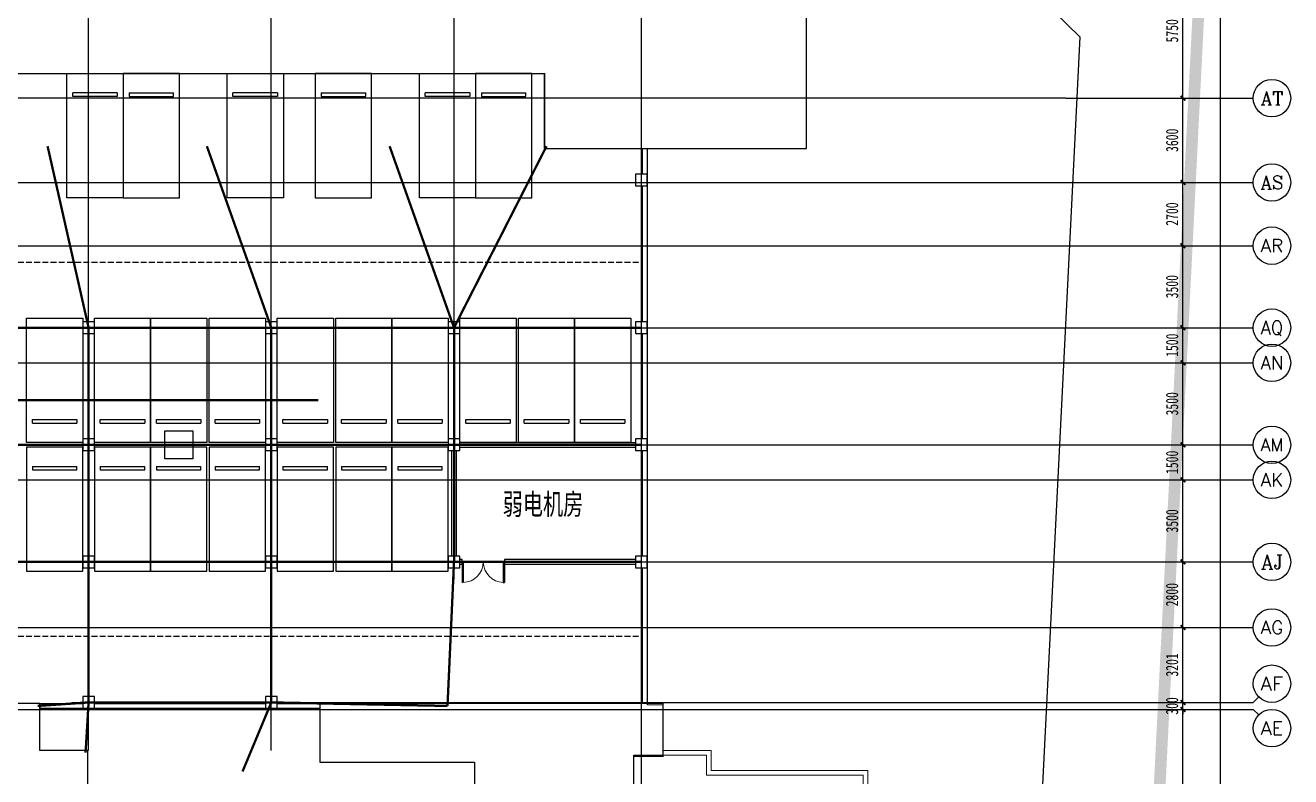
# Model space of a CAD drawing. Extents: x 64025 to 333417, y 2935 to 166261.
# Drawn here: x 279399 to 333417, y 97671 to 129751 of the extents above; entities that cross this region are included whole.
import ezdxf
from ezdxf.enums import TextEntityAlignment as Align

# ---------------------------------------------------------------- set-up
doc = ezdxf.new("R2010")
doc.units = 0
doc.header["$LTSCALE"] = 1000
doc.header["$MEASUREMENT"] = 0
doc.linetypes.add('__DASH', pattern=[0.35, 0.25, -0.1])
doc.linetypes.add('DOTE', pattern=[2.42, 2, -0.2, 0.02, -0.2])
for name, color, linetype in [('AXIS', 3, 'Continuous'), ('AXIS_TEXT', 7, 'Continuous'), ('COLUMN', 9, 'Continuous'), ('DOTE', 1, 'Continuous'), ('NT-PY', 1, 'Continuous'), ('PUB_TEXT', 7, 'Continuous'), ('WALL', 9, 'Continuous'), ('WINDOW', 4, 'Continuous'), ('住宅楼', 30, 'Continuous'), ('普通机动车位', 143, 'Continuous'), ('梁布置', 2, 'Continuous'), ('车行线', 2, 'Continuous'), ('道路红线', 7, 'Continuous'), ('防护单元', 1, 'Continuous'), ('防火分区', 4, 'Continuous'), ('集水坑', 4, 'Continuous')]:
    doc.layers.add(name, color=color, linetype=linetype)
doc.layers.add('挡土墙', color=2, linetype='Continuous', lineweight=9)
doc.styles.add('_TCH_AXIS', font='COMPLEX', dxfattribs={"bigfont": 'GBCBIG'})
doc.styles.add('COMPLEX', font='COMPLEX')
doc.styles.add('黑体', font='simhei.ttf', dxfattribs={"width": 0.7})
doc.styles.add('黑体_T3', font='simhei.ttf', dxfattribs={"width": 0.7})
doc.dimstyles.new('_TCH_ARCH&&200', dxfattribs={"dimtxt": 522.78481, "dimasz": 200, "dimexe": 500, "dimexo": 600, "dimgap": 200, "dimtad": 1, "dimdec": 0, "dimzin": 0, "dimdsep": 46, "dimtxsty": '黑体_T3', "dimblk": 'ARCHTICK', "dimcen": 0.09, "dimclrt": 7, "dimazin": 2, "dimtfac": 1, "dimtdec": 0, "dimtix": 1, "dimtmove": 2, "dimatfit": 3, "dimfxl": 0, "dimtolj": 1, "dimtzin": 0, "dimarcsym": 0})

# ---------------------------------------------------------------- blocks, each defined once
blk = doc.blocks.new('ptcw')
at = {"layer": '普通机动车位', "color": 251, "ltscale": 10}
for p, q in [((344174, 107795), (344174, 107645)), ((344174, 107795), (346074, 107795)), ((344174, 107645), (346074, 107645)), ((346074, 107645), (346074, 107795))]:
    blk.add_line(p, q, dxfattribs=at)
blk.add_lwpolyline([(346324, 108620), (343924, 108620), (343924, 103320), (346324, 103320)], close=True, dxfattribs=at)
blk = doc.blocks.new('766667')
at = {"layer": '车行线', "linetype": '__DASH'}
for p, q in [((1805796, -670813), (1887040, -670813)), ((1805796, -686777), (1887040, -686777))]:
    blk.add_line(p, q, dxfattribs=at)
blk = doc.blocks.new('16#住宅楼')
at = {"layer": '住宅楼'}
blk.add_lwpolyline([(-100, 3100), (53900, 3100), (53900, -100), (65100, -100), (65100, 7900)], dxfattribs=at)
blk = doc.blocks.new('9#住宅楼')
at = {"layer": 'DOTE'}
for p, q in [((-1393, 0), (1436, 0)), ((0, -340), (0, 510))]:
    blk.add_line(p, q, dxfattribs=at)
at = {"layer": '住宅楼'}
for points in [[(14750, 6600), (20000, 6601), (20000, 8600), (17950, 8600), (17950, 10599), (16600, 10600), (16600, 10600), (8650, 10599), (8650, 8400), (9900, 8400), (9900, 6600), (11850, 6600), (11850, 3100), (14750, 3100)], [(44550, 8400), (44550, 10599), (43750, 10599), (43750, 10599), (29900, 10599), (29900, 8100), (36500, 8100), (36500, 6600), (38450, 6600), (38450, 3100), (41350, 3100), (41350, 6600), (43300, 6600), (43300, 8400)]]:
    blk.add_lwpolyline(points, close=True, dxfattribs=at)
blk = doc.blocks.new('第二防火分区')
at = {"layer": '防火分区', "const_width": 50}
for points in [[(113250, -31905), (113921, -31905), (113921, -34105), (112671, -34105), (112671, -35905), (110722, -35905), (110722, -39405), (107822, -39405), (107822, -38105), (89171, -38105), (89171, -35905), (84122, -35905)], [(20500, -1955), (35500, -1955), (35500, -3555), (39400, -3555), (39400, 2345), (38600, 2345), (38600, 4745), (39400, 4745), (39400, 7446), (55050, 7446), (55050, -152), (54950, -252), (54950, -4952), (108866, -4952), (108866, -8152), (113250, -8152), (113250, -31905)]]:
    blk.add_lwpolyline(points, dxfattribs=at)
blk = doc.blocks.new('第二防护单元')
at = {"layer": '防护单元', "color": 1, "const_width": 100}
blk.add_lwpolyline([(23479, -12544), (32079, -12544), (32079, -7199), (31979, -6999), (31979, -100), (28123, -100), (28123, 2100), (23073, 2100), (23073, -1400), (20173, -1400), (20173, 2200), (18323, 2200), (18323, 4000), (15023, 4000), (15023, 0), (0, 0), (1, -35093), (14681, -35093), (14680, -34277), (16730, -34277), (16730, -32277), (23479, -32277)], close=True, dxfattribs=at)
blk = doc.blocks.new('_ArchTick')
at = {"color": 0, "linetype": 'ByBlock', "const_width": 0.4}
blk.add_lwpolyline([(-0.5, -0.5), (0.5, 0.5)], dxfattribs=at)
blk = doc.blocks.new('*D48')
at = {"layer": 'AXIS', "color": 0, "lineweight": -2, "transparency": 16777216}
for p, q in [((324417, 100542), (329317, 100542)), ((328817, 90342), (328817, 100542)), ((324417, 90342), (329317, 90342))]:
    blk.add_line(p, q, dxfattribs=at)
at = {"layer": 'Defpoints', "color": 0, "transparency": 16777216}
for p in [(323817, 100542), (328817, 100542), (323817, 90342)]:
    blk.add_point(p, dxfattribs=at)
at = {"layer": 'AXIS', "color": 0, "lineweight": -2, "transparency": 16777216, "xscale": 200, "yscale": 200, "zscale": 200}
for p, rotation in [((328817, 100542), 90), ((328817, 90342), 270)]:
    blk.add_blockref('_ArchTick', p, dxfattribs=dict(at, rotation=rotation))
at = {"layer": 'AXIS', "color": 7, "transparency": 16777216, "insert": (328355, 95442), "char_height": 522.8, "attachment_point": 5, "rotation": 90, "style": '黑体_T3'}
blk.add_mtext('\\A1;10200', dxfattribs=at)
blk = doc.blocks.new('*D49')
at = {"layer": 'AXIS', "color": 0, "lineweight": -2, "transparency": 16777216}
for p, q in [((328817, 100842), (328817, 101042)), ((324417, 100842), (329317, 100842)), ((324417, 100542), (329317, 100542)), ((328817, 100542), (328817, 100842)), ((328817, 100542), (328817, 100342))]:
    blk.add_line(p, q, dxfattribs=at)
at = {"layer": 'Defpoints', "color": 0, "transparency": 16777216}
for p in [(323817, 100842), (323817, 100542), (328817, 100842)]:
    blk.add_point(p, dxfattribs=at)
at = {"layer": 'AXIS', "color": 0, "lineweight": -2, "transparency": 16777216, "xscale": 200, "yscale": 200, "zscale": 200}
for p, rotation in [((328817, 100842), 270), ((328817, 100542), 90)]:
    blk.add_blockref('_ArchTick', p, dxfattribs=dict(at, rotation=rotation))
at = {"layer": 'AXIS', "color": 7, "transparency": 16777216, "insert": (328355, 100692), "char_height": 522.8, "attachment_point": 5, "rotation": 90, "style": '黑体_T3'}
blk.add_mtext('\\A1;300', dxfattribs=at)
blk = doc.blocks.new('*D50')
at = {"layer": 'AXIS', "color": 0, "lineweight": -2, "transparency": 16777216}
for p, q in [((324417, 104042), (329317, 104042)), ((328817, 100842), (328817, 104042)), ((324417, 100842), (329317, 100842))]:
    blk.add_line(p, q, dxfattribs=at)
at = {"layer": 'Defpoints', "color": 0, "transparency": 16777216}
for p in [(323817, 104042), (328817, 104042), (323817, 100842)]:
    blk.add_point(p, dxfattribs=at)
at = {"layer": 'AXIS', "color": 0, "lineweight": -2, "transparency": 16777216, "xscale": 200, "yscale": 200, "zscale": 200}
for p, rotation in [((328817, 104042), 90), ((328817, 100842), 270)]:
    blk.add_blockref('_ArchTick', p, dxfattribs=dict(at, rotation=rotation))
at = {"layer": 'AXIS', "color": 7, "transparency": 16777216, "insert": (328355, 102442), "char_height": 522.8, "attachment_point": 5, "rotation": 90, "style": '黑体_T3'}
blk.add_mtext('\\A1;3201', dxfattribs=at)
blk = doc.blocks.new('*D51')
at = {"layer": 'AXIS', "color": 0, "lineweight": -2, "transparency": 16777216}
for p, q in [((324417, 106842), (329317, 106842)), ((328817, 104042), (328817, 106842)), ((324417, 104042), (329317, 104042))]:
    blk.add_line(p, q, dxfattribs=at)
at = {"layer": 'Defpoints', "color": 0, "transparency": 16777216}
for p in [(323817, 106842), (328817, 106842), (323817, 104042)]:
    blk.add_point(p, dxfattribs=at)
at = {"layer": 'AXIS', "color": 0, "lineweight": -2, "transparency": 16777216, "xscale": 200, "yscale": 200, "zscale": 200}
for p, rotation in [((328817, 106842), 90), ((328817, 104042), 270)]:
    blk.add_blockref('_ArchTick', p, dxfattribs=dict(at, rotation=rotation))
at = {"layer": 'AXIS', "color": 7, "transparency": 16777216, "insert": (328355, 105442), "char_height": 522.8, "attachment_point": 5, "rotation": 90, "style": '黑体_T3'}
blk.add_mtext('\\A1;2800', dxfattribs=at)
blk = doc.blocks.new('*D52')
at = {"layer": 'AXIS', "color": 0, "lineweight": -2, "transparency": 16777216}
for p, q in [((324417, 110342), (329317, 110342)), ((328817, 106842), (328817, 110342)), ((324417, 106842), (329317, 106842))]:
    blk.add_line(p, q, dxfattribs=at)
at = {"layer": 'Defpoints', "color": 0, "transparency": 16777216}
for p in [(323817, 110342), (328817, 110342), (323817, 106842)]:
    blk.add_point(p, dxfattribs=at)
at = {"layer": 'AXIS', "color": 0, "lineweight": -2, "transparency": 16777216, "xscale": 200, "yscale": 200, "zscale": 200}
for p, rotation in [((328817, 110342), 90), ((328817, 106842), 270)]:
    blk.add_blockref('_ArchTick', p, dxfattribs=dict(at, rotation=rotation))
at = {"layer": 'AXIS', "color": 7, "transparency": 16777216, "insert": (328355, 108592), "char_height": 522.8, "attachment_point": 5, "rotation": 90, "style": '黑体_T3'}
blk.add_mtext('\\A1;3500', dxfattribs=at)
blk = doc.blocks.new('*D53')
at = {"layer": 'AXIS', "color": 0, "lineweight": -2, "transparency": 16777216}
for p, q in [((324417, 111842), (329317, 111842)), ((328817, 110342), (328817, 111842)), ((324417, 110342), (329317, 110342))]:
    blk.add_line(p, q, dxfattribs=at)
at = {"layer": 'Defpoints', "color": 0, "transparency": 16777216}
for p in [(323817, 111842), (328817, 111842), (323817, 110342)]:
    blk.add_point(p, dxfattribs=at)
at = {"layer": 'AXIS', "color": 0, "lineweight": -2, "transparency": 16777216, "xscale": 200, "yscale": 200, "zscale": 200}
for p, rotation in [((328817, 111842), 90), ((328817, 110342), 270)]:
    blk.add_blockref('_ArchTick', p, dxfattribs=dict(at, rotation=rotation))
at = {"layer": 'AXIS', "color": 7, "transparency": 16777216, "insert": (328355, 111092), "char_height": 522.8, "attachment_point": 5, "rotation": 90, "style": '黑体_T3'}
blk.add_mtext('\\A1;1500', dxfattribs=at)
blk = doc.blocks.new('*D54')
at = {"layer": 'AXIS', "color": 0, "lineweight": -2, "transparency": 16777216}
for p, q in [((324417, 115342), (329317, 115342)), ((328817, 111842), (328817, 115342)), ((324417, 111842), (329317, 111842))]:
    blk.add_line(p, q, dxfattribs=at)
at = {"layer": 'Defpoints', "color": 0, "transparency": 16777216}
for p in [(323817, 115342), (328817, 115342), (323817, 111842)]:
    blk.add_point(p, dxfattribs=at)
at = {"layer": 'AXIS', "color": 0, "lineweight": -2, "transparency": 16777216, "xscale": 200, "yscale": 200, "zscale": 200}
for p, rotation in [((328817, 115342), 90), ((328817, 111842), 270)]:
    blk.add_blockref('_ArchTick', p, dxfattribs=dict(at, rotation=rotation))
at = {"layer": 'AXIS', "color": 7, "transparency": 16777216, "insert": (328355, 113592), "char_height": 522.8, "attachment_point": 5, "rotation": 90, "style": '黑体_T3'}
blk.add_mtext('\\A1;3500', dxfattribs=at)
blk = doc.blocks.new('*D55')
at = {"layer": 'AXIS', "color": 0, "lineweight": -2, "transparency": 16777216}
for p, q in [((324417, 116842), (329317, 116842)), ((328817, 115342), (328817, 116842)), ((324417, 115342), (329317, 115342))]:
    blk.add_line(p, q, dxfattribs=at)
at = {"layer": 'Defpoints', "color": 0, "transparency": 16777216}
for p in [(323817, 116842), (328817, 116842), (323817, 115342)]:
    blk.add_point(p, dxfattribs=at)
at = {"layer": 'AXIS', "color": 0, "lineweight": -2, "transparency": 16777216, "xscale": 200, "yscale": 200, "zscale": 200}
for p, rotation in [((328817, 116842), 90), ((328817, 115342), 270)]:
    blk.add_blockref('_ArchTick', p, dxfattribs=dict(at, rotation=rotation))
at = {"layer": 'AXIS', "color": 7, "transparency": 16777216, "insert": (328355, 116092), "char_height": 522.8, "attachment_point": 5, "rotation": 90, "style": '黑体_T3'}
blk.add_mtext('\\A1;1500', dxfattribs=at)
blk = doc.blocks.new('*D56')
at = {"layer": 'AXIS', "color": 0, "lineweight": -2, "transparency": 16777216}
for p, q in [((324417, 120342), (329317, 120342)), ((328817, 116842), (328817, 120342)), ((324417, 116842), (329317, 116842))]:
    blk.add_line(p, q, dxfattribs=at)
at = {"layer": 'Defpoints', "color": 0, "transparency": 16777216}
for p in [(323817, 120342), (328817, 120342), (323817, 116842)]:
    blk.add_point(p, dxfattribs=at)
at = {"layer": 'AXIS', "color": 0, "lineweight": -2, "transparency": 16777216, "xscale": 200, "yscale": 200, "zscale": 200}
for p, rotation in [((328817, 120342), 90), ((328817, 116842), 270)]:
    blk.add_blockref('_ArchTick', p, dxfattribs=dict(at, rotation=rotation))
at = {"layer": 'AXIS', "color": 7, "transparency": 16777216, "insert": (328355, 118592), "char_height": 522.8, "attachment_point": 5, "rotation": 90, "style": '黑体_T3'}
blk.add_mtext('\\A1;3500', dxfattribs=at)
blk = doc.blocks.new('*D57')
at = {"layer": 'AXIS', "color": 0, "lineweight": -2, "transparency": 16777216}
for p, q in [((324417, 123042), (329317, 123042)), ((328817, 120342), (328817, 123042)), ((324417, 120342), (329317, 120342))]:
    blk.add_line(p, q, dxfattribs=at)
at = {"layer": 'Defpoints', "color": 0, "transparency": 16777216}
for p in [(323817, 123042), (328817, 123042), (323817, 120342)]:
    blk.add_point(p, dxfattribs=at)
at = {"layer": 'AXIS', "color": 0, "lineweight": -2, "transparency": 16777216, "xscale": 200, "yscale": 200, "zscale": 200}
for p, rotation in [((328817, 123042), 90), ((328817, 120342), 270)]:
    blk.add_blockref('_ArchTick', p, dxfattribs=dict(at, rotation=rotation))
at = {"layer": 'AXIS', "color": 7, "transparency": 16777216, "insert": (328355, 121692), "char_height": 522.8, "attachment_point": 5, "rotation": 90, "style": '黑体_T3'}
blk.add_mtext('\\A1;2700', dxfattribs=at)
blk = doc.blocks.new('*D58')
at = {"layer": 'AXIS', "color": 0, "lineweight": -2, "transparency": 16777216}
for p, q in [((324417, 126642), (329317, 126642)), ((328817, 123042), (328817, 126642)), ((324417, 123042), (329317, 123042))]:
    blk.add_line(p, q, dxfattribs=at)
at = {"layer": 'Defpoints', "color": 0, "transparency": 16777216}
for p in [(323817, 126642), (328817, 126642), (323817, 123042)]:
    blk.add_point(p, dxfattribs=at)
at = {"layer": 'AXIS', "color": 0, "lineweight": -2, "transparency": 16777216, "xscale": 200, "yscale": 200, "zscale": 200}
for p, rotation in [((328817, 126642), 90), ((328817, 123042), 270)]:
    blk.add_blockref('_ArchTick', p, dxfattribs=dict(at, rotation=rotation))
at = {"layer": 'AXIS', "color": 7, "transparency": 16777216, "insert": (328355, 124842), "char_height": 522.8, "attachment_point": 5, "rotation": 90, "style": '黑体_T3'}
blk.add_mtext('\\A1;3600', dxfattribs=at)
blk = doc.blocks.new('*D59')
at = {"layer": 'AXIS', "color": 0, "lineweight": -2, "transparency": 16777216}
for p, q in [((324417, 132392), (329317, 132392)), ((328817, 126642), (328817, 132392)), ((324417, 126642), (329317, 126642))]:
    blk.add_line(p, q, dxfattribs=at)
at = {"layer": 'Defpoints', "color": 0, "transparency": 16777216}
for p in [(323817, 132392), (328817, 132392), (323817, 126642)]:
    blk.add_point(p, dxfattribs=at)
at = {"layer": 'AXIS', "color": 0, "lineweight": -2, "transparency": 16777216, "xscale": 200, "yscale": 200, "zscale": 200}
for p, rotation in [((328817, 132392), 90), ((328817, 126642), 270)]:
    blk.add_blockref('_ArchTick', p, dxfattribs=dict(at, rotation=rotation))
at = {"layer": 'AXIS', "color": 7, "transparency": 16777216, "insert": (328355, 129517), "char_height": 522.8, "attachment_point": 5, "rotation": 90, "style": '黑体_T3'}
blk.add_mtext('\\A1;5750', dxfattribs=at)
blk = doc.blocks.new('*D62')
at = {"layer": 'AXIS', "color": 0, "lineweight": -2, "transparency": 16777216}
for p, q in [((324417, 141292), (330917, 141292)), ((330417, 22042), (330417, 141292)), ((324417, 22042), (330917, 22042))]:
    blk.add_line(p, q, dxfattribs=at)
at = {"layer": 'Defpoints', "color": 0, "transparency": 16777216}
for p in [(323817, 141292), (330417, 141292), (323817, 22042)]:
    blk.add_point(p, dxfattribs=at)
at = {"layer": 'AXIS', "color": 0, "lineweight": -2, "transparency": 16777216, "xscale": 200, "yscale": 200, "zscale": 200}
for p, rotation in [((330417, 141292), 90), ((330417, 22042), 270)]:
    blk.add_blockref('_ArchTick', p, dxfattribs=dict(at, rotation=rotation))
at = {"layer": 'AXIS', "color": 7, "transparency": 16777216, "insert": (329955, 81667), "char_height": 522.8, "attachment_point": 5, "rotation": 90, "style": '黑体_T3'}
blk.add_mtext('\\A1;119250', dxfattribs=at)
blk = doc.blocks.new('_FZHK')
blk.add_lwpolyline([(-0.5, -0.5), (0.5, -0.5), (0.5, 0.5), (-0.5, 0.5)], close=True)
blk = doc.blocks.new('$DorLib2D$00000002')
for p, q in [((-0.5, 0), (-0.5, 0.4875)), ((-0.475, 0.4875), (-0.5, 0.4875)), ((-0.475, 0), (-0.475, 0.4875)), ((0.475, 0), (0.475, 0.4875)), ((0.475, 0.4875), (0.5, 0.4875)), ((0.5, 0), (0.5, 0.4875)), ((-0.5, 0), (-0.475, 0)), ((0.5, 0), (0.475, 0))]:
    blk.add_line(p, q)
at = {"lineweight": 13}
for centre, start, end in [((-0.4875, 0), 0, 88.53072), ((0.4875, 0), 91.46928, 180)]:
    blk.add_arc(centre, 0.4875, start, end, dxfattribs=at)
blk = doc.blocks.new('_AXISO')
blk.add_circle((0, 0), 0.5)
at = {"layer": 'AXIS_TEXT', "style": 'COMPLEX', "width": 1.041667}
blk.add_attdef('A', text='', height=0.56, dxfattribs=at).set_placement((-0.25, -0.28), (0.25, -0.28), align=Align.FIT)

msp = doc.modelspace()

# ---------------------------------------------------------------- linework, layer by layer
at = {"layer": 'AXIS'}
for p, q in [((323816.8, 126642.1), (331816.8, 126642.1)), ((323816.8, 123042.4), (331816.8, 123042.4)), ((323816.8, 120342.1), (331816.8, 120342.1)), ((323816.8, 116841.6), (331816.8, 116841.6)), ((323816.8, 115342.1), (331816.8, 115342.1)), ((323816.8, 111841.6), (331816.8, 111841.6)), ((323816.8, 110342.1), (331816.8, 110342.1)), ((323816.8, 106841.6), (331816.8, 106841.6)), ((323816.8, 104042.1), (331816.8, 104042.1)), ((332051.1, 101075.8), (331816.8, 100841.5)), ((323816.8, 100841.5), (331816.8, 100841.5)), ((323816.8, 100541.6), (331816.8, 100541.6)), ((332051.1, 100307.3), (331816.8, 100541.6))]:
    msp.add_line(p, q, dxfattribs=at)
at = {"layer": 'DOTE'}
for p, q in [((282099.8, 98782.6), (282099.8, 156661.3)), ((289899.8, 98782.6), (289899.8, 156661.3)), ((297699.8, 106089.6), (297699.8, 156661.3)), ((305699.8, 12535), (305699.8, 156661.3)), ((323816.8, 126642.1), (73624.8, 126642.1)), ((226405.3, 123042.4), (323816.8, 123042.4)), ((151439.8, 120342.1), (323816.8, 120342.1)), ((226678.3, 116841.6), (323816.8, 116841.6)), ((151439.8, 115342.1), (323816.8, 115342.1)), ((226678.3, 111841.6), (323816.8, 111841.6)), ((151439.8, 110342.1), (323816.8, 110342.1)), ((226678.3, 106841.6), (323816.8, 106841.6)), ((151439.8, 104042.1), (323816.8, 104042.1)), ((226678.3, 100541.6), (323816.8, 100541.6)), ((281399.5, 100841.5), (323816.8, 100841.5))]:
    msp.add_line(p, q, dxfattribs=at)
at = {"layer": 'NT-PY', "lineweight": 50}
msp.add_lwpolyline([(291899.8, 113742.4), (251000.3, 113742.4)], dxfattribs=at)
at = {"layer": 'WALL'}
for p, q in [((297949.8, 111941.6), (305449.8, 111941.7)), ((297599.8, 107091.6), (297599.8, 111591.6)), ((297799.8, 107091.6), (297799.8, 111591.6)), ((297949.8, 111741.6), (305449.8, 111741.7)), ((298049.8, 106941.6), (297949.8, 106941.6)), ((297949.8, 106741.6), (298049.8, 106741.6)), ((298049.8, 106741.6), (298049.8, 106941.6)), ((305449.8, 106941.7), (299849.8, 106941.6)), ((299849.8, 106941.6), (299849.8, 106741.6)), ((299849.8, 106741.6), (305449.8, 106741.7)), ((280021.7, 100791.6), (281849.7, 100791.5)), ((280021.7, 100791.6), (280021.7, 100591.6)), ((280021.7, 100591.6), (281849.7, 100591.5)), ((282349.7, 100791.5), (289649.7, 100791.2)), ((282349.7, 100591.5), (289649.7, 100591.2)), ((289996.1, 100591.2), (291971.7, 100590.9)), ((290149.7, 100791.2), (291971.7, 100790.9)), ((291971.7, 100790.9), (291971.7, 100590.9))]:
    msp.add_line(p, q, dxfattribs=at)
at = {"layer": '挡土墙'}
for p, q in [((305749.8, 123391.6), (305749.8, 124489.6)), ((305749.8, 124489.6), (305949.8, 124489.6)), ((305949.8, 123391.6), (305949.8, 124489.6)), ((305749.8, 117091.6), (305749.8, 122891.6)), ((305949.8, 117091.6), (305949.8, 122891.6)), ((305749.9, 112091.6), (305749.8, 116591.6)), ((305949.9, 111841.7), (305949.8, 116591.6)), ((305950, 106841.7), (305949.9, 111841.7)), ((305750, 107091.6), (305749.9, 111591.6)), ((305750.1, 100791.6), (305750, 106591.6)), ((305950.1, 100791.7), (305950, 106841.7)), ((305750.1, 100791.6), (305950.1, 100791.7)), ((306621.7, 98792.3), (308671.7, 98792.3)), ((306621.7, 98792.3), (306621.7, 98592.3)), ((306621.7, 98592.3), (308471.7, 98592.3)), ((308471.7, 97736.7), (308471.7, 98592.3)), ((308671.7, 97936.7), (308671.7, 98792.3)), ((308671.7, 97936.7), (315371.7, 97936.7)), ((315371.7, 97936.7), (315371.7, 87937.1)), ((308471.7, 97736.7), (315171.7, 97736.7)), ((315171.7, 97736.7), (315171.7, 87937.1))]:
    msp.add_line(p, q, dxfattribs=at)
at = {"layer": '梁布置', "const_width": 100}
for points in [[(282099.8, 116841.6), (280349.8, 124589.6)], [(289899.8, 116841.6), (287149.8, 124589.6)], [(297699.8, 116841.6), (294949.8, 124589.6)], [(301649.8, 124589.6), (297699.8, 116841.6)], [(147700.3, 116742.4), (153700.3, 115342.1), (221500.3, 115342.1), (227499.8, 116841.6), (305699.8, 116841.6)], [(279921.7, 100692.3), (282099.7, 100841.5), (282099.8, 116841.6)], [(289899.7, 100841.5), (289899.8, 116841.6)], [(297421.7, 100692.4), (297699.8, 106841.6), (297699.8, 116841.6)], [(305699.8, 111841.6), (227499.8, 111841.6), (221750.3, 110342.1), (153700.3, 110342.1), (147700.3, 111742.4)], [(153700.3, 104042.1), (221500.3, 104042.1), (227499.8, 106841.6), (305699.8, 106841.6)], [(281971.6, 98692.4), (282099.8, 100841.5)], [(282099.8, 100841.5), (289899.7, 100841.5)], [(289899.7, 100841.5), (288671.7, 97892.3)], [(289899.8, 100841.5), (297421.7, 100692.3)]]:
    msp.add_lwpolyline(points, dxfattribs=at)
at = {"layer": '道路红线', "color": 1, "linetype": 'DOTE', "ltscale": 5000, "const_width": 500, "flags": 128}
msp.add_lwpolyline([(138340.5, 11882.6), (96412.9, 12877.5), (75168.4, 134529), (90928.2, 151781.5), (95948.4, 151782.1), (194643.1, 151794.1), (290080.8, 151805.6), (293333.1, 151806), (296585.5, 151806.4), (308540.1, 151782.1), (322311.6, 138326), (322416.1, 138223.6), (329526.7, 131257.2), (329241.1, 125556.6), (323327.1, 7493), (183207.8, 10817.9), (183207.8, 10817.9)], dxfattribs=at)
at = {"layer": '道路红线', "color": 1, "linetype": 'DOTE', "ltscale": 5000, "flags": 128}
msp.add_lwpolyline([(183326.4, 15816.5), (100632.6, 17778.7), (80516.4, 132970), (93133.1, 146781.8), (95949, 146782.1), (194643.7, 146794.1), (290081.4, 146805.6), (293333.7, 146806), (296580.7, 146806.4), (306498.6, 146786.2), (318814.8, 134752.1), (318917, 134652), (324420.4, 129260.2), (324247.4, 125806.8), (318577, 12607.1), (183326.4, 15816.5)], dxfattribs=at)
at = {"layer": '集水坑'}
msp.add_lwpolyline([(286548.8, 111241.6), (285348.8, 111241.6), (285348.8, 112441.6), (286548.8, 112441.6)], close=True, dxfattribs=at)

# ---------------------------------------------------------------- block references
at = {"layer": 'AXIS'}
ref = msp.add_blockref('_AXISO', (332616.8, 126642.1), dxfattribs=dict(at, xscale=1600, yscale=1600, zscale=1600))
ref.add_attrib('A', 'AT', dxfattribs={"layer": 'AXIS_TEXT', "height": 564.34, "style": '_TCH_AXIS'}).set_placement((332133.1, 126360), (333100.5, 126360), align=Align.FIT)
ref = msp.add_blockref('_AXISO', (332616.8, 123042.4), dxfattribs=dict(at, xscale=1600, yscale=1600, zscale=1600))
ref.add_attrib('A', 'AS', dxfattribs={"layer": 'AXIS_TEXT', "height": 564.34, "style": '_TCH_AXIS', "width": 1.028571}).set_placement((332133.1, 122760.2), (333100.5, 122760.2), align=Align.FIT)
ref = msp.add_blockref('_AXISO', (332616.8, 120342.1), dxfattribs=dict(at, xscale=1600, yscale=1600, zscale=1600))
ref.add_attrib('A', 'AR', dxfattribs={"layer": 'AXIS_TEXT', "height": 564.34, "style": '_TCH_AXIS', "width": 0.923077}).set_placement((332133.1, 120060), (333100.5, 120060), align=Align.FIT)
ref = msp.add_blockref('_AXISO', (332616.8, 116841.6), dxfattribs=dict(at, xscale=1600, yscale=1600, zscale=1600))
ref.add_attrib('A', 'AQ', dxfattribs={"layer": 'AXIS_TEXT', "height": 579.94, "style": '_TCH_AXIS', "width": 0.93772}).set_placement((332137.7, 116551.7), (333095.9, 116551.7), align=Align.FIT)
ref = msp.add_blockref('_AXISO', (332616.8, 115342.1), dxfattribs=dict(at, xscale=1600, yscale=1600, zscale=1600))
ref.add_attrib('A', 'AN', dxfattribs={"layer": 'AXIS_TEXT', "height": 564.34, "style": '_TCH_AXIS', "width": 0.9}).set_placement((332133.1, 115060), (333100.5, 115060), align=Align.FIT)
ref = msp.add_blockref('_AXISO', (332616.8, 111841.6), dxfattribs=dict(at, xscale=1600, yscale=1600, zscale=1600))
ref.add_attrib('A', 'AM', dxfattribs={"layer": 'AXIS_TEXT', "height": 541.73, "style": '_TCH_AXIS', "width": 0.904762}).set_placement((332126.7, 111570.8), (333106.9, 111570.8), align=Align.FIT)
ref = msp.add_blockref('_AXISO', (332616.8, 110342.1), dxfattribs=dict(at, xscale=1600, yscale=1600, zscale=1600))
ref.add_attrib('A', 'AK', dxfattribs={"layer": 'AXIS_TEXT', "height": 564.34, "style": '_TCH_AXIS', "width": 0.9}).set_placement((332133.1, 110060), (333100.5, 110060), align=Align.FIT)
ref = msp.add_blockref('_AXISO', (332616.8, 106841.6), dxfattribs=dict(at, xscale=1600, yscale=1600, zscale=1600))
ref.add_attrib('A', 'AJ', dxfattribs={"layer": 'AXIS_TEXT', "height": 614.5, "style": '_TCH_AXIS'}).set_placement((332148.6, 106534.4), (333085, 106534.4), align=Align.FIT)
ref = msp.add_blockref('_AXISO', (332616.8, 104042.1), dxfattribs=dict(at, xscale=1600, yscale=1600, zscale=1600))
ref.add_attrib('A', 'AG', dxfattribs={"layer": 'AXIS_TEXT', "height": 552.84, "style": '_TCH_AXIS', "width": 0.948718}).set_placement((332129.8, 103765.7), (333103.8, 103765.7), align=Align.FIT)
ref = msp.add_blockref('_AXISO', (332616.8, 101641.5), dxfattribs=dict(at, xscale=1600, yscale=1600, zscale=1600))
ref.add_attrib('A', 'AF', dxfattribs={"layer": 'AXIS_TEXT', "height": 576.24, "style": '_TCH_AXIS', "width": 0.945946}).set_placement((332136.6, 101353.4), (333097, 101353.4), align=Align.FIT)
ref = msp.add_blockref('_AXISO', (332616.8, 99741.6), dxfattribs=dict(at, xscale=1600, yscale=1600, zscale=1600))
ref.add_attrib('A', 'AE', dxfattribs={"layer": 'AXIS_TEXT', "height": 576.24, "style": '_TCH_AXIS', "width": 0.945946}).set_placement((332136.6, 99453.5), (333097, 99453.5), align=Align.FIT)
at = {"layer": 'COLUMN', "xscale": 500, "yscale": 500, "zscale": 500}
for p in [(305699.8, 123141.6), (282099.8, 116841.6), (289899.8, 116841.6), (297699.8, 116841.6), (305699.8, 116841.6), (282099.8, 111841.6), (289899.8, 111841.6), (297699.8, 111841.6), (305699.8, 111841.6), (282099.8, 106841.6), (289899.8, 106841.6), (297699.8, 106841.6), (305699.8, 106841.6), (282099.7, 100841.5), (289899.7, 100841.2)]:
    msp.add_blockref('_FZHK', p, dxfattribs=at)
at = {"layer": 'WINDOW', "xscale": -1800, "yscale": 1800, "zscale": -1800, "rotation": 180.0000189614659}
msp.add_blockref('$DorLib2D$00000002', (298949.8, 106841.6), dxfattribs=at)
at = {"layer": '住宅楼'}
for name, p in [('16#住宅楼', (247649.8, 124589.6)), ('9#住宅楼', (262071.7, 90192.4))]:
    msp.add_blockref(name, p, dxfattribs=at)
at = {"layer": '普通机动车位', "color": 251, "ltscale": 10, "xscale": -1}
for p in [(627499.5, 19069.9), (634338, 19069.9), (642545.3, 19069.9)]:
    msp.add_blockref('ptcw', p, dxfattribs=at)
at = {"layer": '普通机动车位', "color": 251, "ltscale": 10}
for p in [(-60348.5, 19069.9), (-52144.4, 19069.9), (-45302.6, 19069.9), (-64475.2, 3121.9), (-61575.2, 3121.9), (-59175.2, 3121.9), (-56675.2, 3121.9), (-53775.2, 3121.9), (-51275.2, 3121.9), (-48875.2, 3121.9)]:
    msp.add_blockref('ptcw', p, dxfattribs=at)
at = {"layer": '普通机动车位', "color": 251, "ltscale": 10, "xscale": -1, "rotation": 180}
for p in [(-64475.2, 220561.4), (-61575.2, 220561.4), (-59175.2, 220561.4), (-56675.2, 220561.4), (-53775.2, 220561.4), (-51275.2, 220561.4), (-48875.2, 220561.4), (-45975.2, 220561.4), (-43475.2, 220561.4), (-41075.2, 220561.4)]:
    msp.add_blockref('ptcw', p, dxfattribs=at)
at = {"layer": '车行线', "color": 1, "linetype": '__DASH'}
msp.add_blockref('766667', (-1581317.2, 790453), dxfattribs=at)
at = {"layer": '防护单元'}
msp.add_blockref('第二防护单元', (253749, 94636.4), dxfattribs=at)
at = {"layer": '防火分区'}
msp.add_blockref('第二防火分区', (192700.3, 132642.1), dxfattribs=at)

# ---------------------------------------------------------------- texts
at = {"layer": 'PUB_TEXT', "color": 0, "style": '黑体', "width": 0.7}
msp.add_text('弱电机房', height=901.27, rotation=360, dxfattribs=at).set_placement((299776.1, 108857.1))

# ---------------------------------------------------------------- dimensions: what is measured, and where the dimension line sits
at = {"layer": 'AXIS'}
for p1, p2, distance, picture, middle in [((323816.8, 22042.1), (323816.8, 141292.1), -6600, '*D62', (329955.4, 81667.1)), ((323816.8, 126642.1), (323816.8, 132392.1), -5000, '*D59', (328355.4, 129517.1)), ((323816.8, 123042.4), (323816.8, 126642.1), -5000, '*D58', (328355.4, 124842.3)), ((323816.8, 120342.1), (323816.8, 123042.4), -5000, '*D57', (328355.4, 121692.3)), ((323816.7856, 116841.6487), (323816.7856, 120342.1448), -5000, '*D56', (328355.3932, 118591.8968)), ((323816.7856, 115342.1448), (323816.7856, 116841.6487), -5000, '*D55', (328355.3932, 116091.8968)), ((323816.7856, 111841.6487), (323816.7856, 115342.1448), -5000, '*D54', (328355.3932, 113591.8968)), ((323816.7856, 110342.1448), (323816.7856, 111841.6487), -5000, '*D53', (328355.3932, 111091.8968)), ((323816.7856, 106841.6487), (323816.7856, 110342.1448), -5000, '*D52', (328355.3932, 108591.8968)), ((323816.7856, 104042.1448), (323816.7856, 106841.6487), -5000, '*D51', (328355.3932, 105441.8968)), ((323816.8, 100841.5), (323816.8, 104042.1), -5000, '*D50', (328355.4, 102441.8)), ((323816.8, 100541.6), (323816.8, 100841.5), -5000, '*D49', (328355.4, 100691.6)), ((323816.8, 90341.9), (323816.8, 100541.6), -5000, '*D48', (328355.4, 95441.8))]:
    dim = msp.add_aligned_dim(p1=p1, p2=p2, distance=distance, dimstyle='_TCH_ARCH&&200', dxfattribs=at)
    dim.commit()
    dim.dimension.update_dxf_attribs({"geometry": picture, "text_midpoint": middle})

doc.saveas('drawing.dxf')
